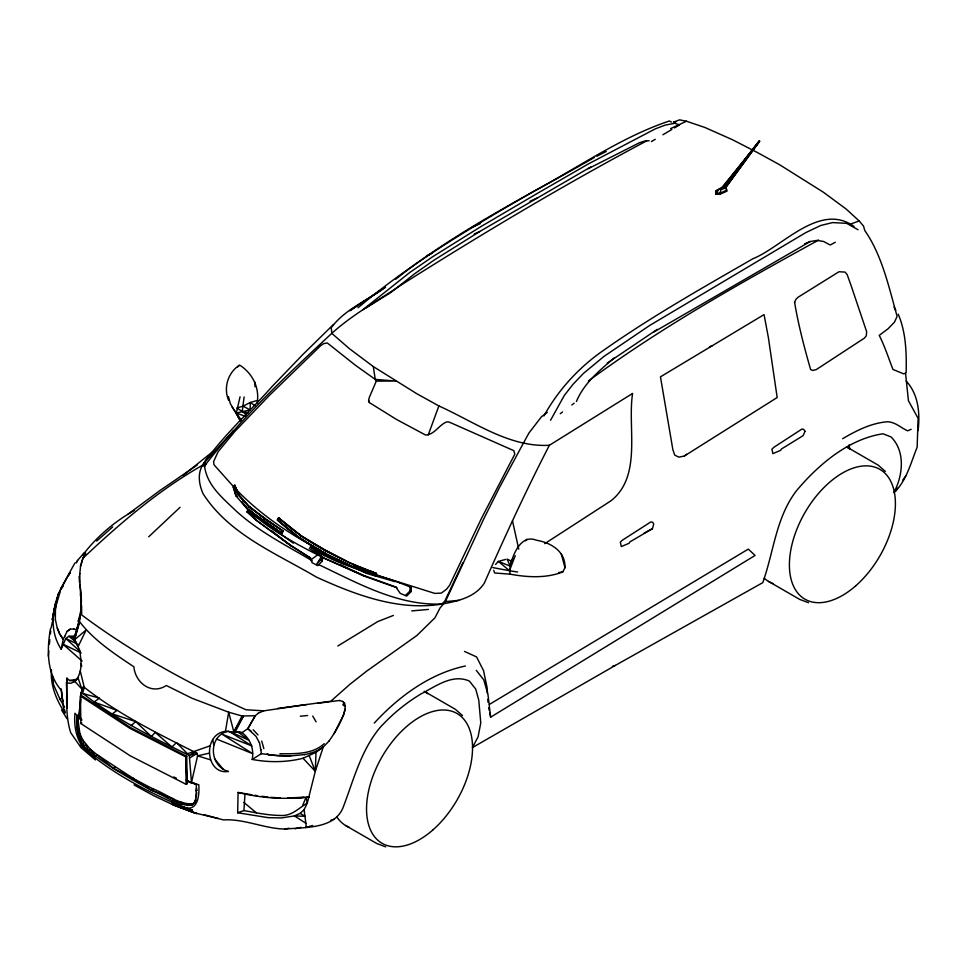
<?xml version="1.0" encoding="UTF-8"?>
<svg xmlns="http://www.w3.org/2000/svg" width="967" height="967" viewBox="0 0 967 967"><rect width="100%" height="100%" fill="white"/><g stroke="black" fill="none" stroke-linecap="round" stroke-linejoin="round"><path stroke-width="1.45" d="M51.481 669.793C50.211 685.422 56.497 700.168 64.862 713.005L64.741 710.032M918.118 430.593C920.076 413.042 918.565 394.645 906.176 380.974M62.081 586.631C51.916 605.523 48.773 630.484 61.163 649.147L65.804 638.498L68.838 636.298L74.568 635.972C80.624 619.363 83.367 601.885 79.729 584.419M79.898 573.661C79.318 592.529 84.286 611.555 76.441 629.747M78.496 677.347L76.973 679.281L73.129 680.841L69.527 680.502L66.941 678.181C66.941 696.313 65.103 715.242 70.748 732.768L81.107 747.721L95.479 759.953M240.215 421.322L236.299 413.03L250.102 409.935L250.38 402.429L257.5 400.423C258.926 386.304 252.012 373.419 240.457 365.586L239.272 365.308C227.946 372.585 223.256 387.936 228.623 400.29M230.049 731.668L248.966 740.287L237.423 731.548L242.004 732.635C250.393 738.824 254.236 749.256 252.206 759.446C269.031 762.6 286.401 762.455 303.046 758.261L315.302 771.328L316.004 752.326L323.22 747.068L315.302 771.328L307.288 803.13L304.121 809.705L300.096 813.332L294.415 815.918L281.542 817.913L268.379 817.683L237.652 812.764L238.1 792.469L251.916 794.814M64.862 713.005L63.145 705.837L61.453 690.474C46.476 673.685 46.827 649.691 50.453 628.84M257.379 403.154L257.5 400.423M186.631 780.901L191.937 783.306L192.856 782.581L196.543 784.769C195.37 791.369 198.138 800.809 191.599 805.136C176.84 806.297 164.378 794.971 151.178 790.148C129.36 778.435 107.748 765.973 88.348 750.501C77.904 741.991 75.909 728.308 76.864 715.665L78.109 715.133M55.3 610.781L58.298 594.113L51.082 628.054M86.994 751.238L80.176 745.364C109.223 771.884 144.893 790.353 180.66 806.067C197.401 814.262 199.649 796.748 198.791 784.757L191.49 782.472L197.582 755.856L197.135 753.329C158.443 733.893 118.627 714.516 84.25 687.283L82.799 687.332L80.732 694.681L78.907 717.478L81.301 719.243M48.35 656.17L48.785 650.888M79.778 573.733L80.563 566.251L82.993 558.177L85.555 553.74M49.402 644.022L49.849 639.658M50.429 633.844L50.731 630.931M80.781 699.516L78.907 717.478L74.955 713.259C73.661 727.547 76.731 742.668 87.937 752.531M81.24 695.031L82.799 687.332L80.732 694.681M246.392 414.843L242.258 411.434L244.107 396.941M66.941 678.181L66.759 682.907L70.748 683.282L74.967 681.566C81.482 674.301 81.808 663.797 80.225 654.659C81.047 647.515 72.912 642.789 74.568 635.972M228.708 731.064C207.748 735.271 208.884 766.408 228.478 771.448C205.294 775.22 202.345 733.965 225.42 731.378L242.004 732.635L247.903 728.598L255.312 715.725L242.052 716.003L228.671 712.196L192.119 698.307L166.3 685.494C151.481 695.346 135.235 682.666 133.881 666.771C114.299 653.789 93.702 640.178 79.379 621.418L80.08 614.553M237.652 812.764L243.926 810.588L245.002 793.677M309.609 557.173L312.136 562.734L317.756 565.622L322.216 561.138L322.748 557.367C296.555 544.481 270.156 529.94 248.023 510.117L246.863 511.881L256.013 520.053L290.946 545.859L310.794 558.225L289.979 544.784L256.013 520.053L248.023 510.117L249.583 510.056L258.902 518.167L293.303 543.188M55.602 606.418L58.165 594.185L66.324 579.112M511.809 561.368L507.083 559.083L510.177 566.118L509.839 574.12C527.353 577.335 545.799 578.484 562.746 571.968L564.982 567.738C565.574 551.178 550.791 542.62 536.359 540.215C521.056 533.869 512.885 554.49 510.177 566.118L498.38 561.356L495.6 564.474M225.42 731.378L228.671 712.196L233.857 731.922L243.418 716.124L235.174 732.031M77.868 716.523L76.889 722.095L78.254 721.491L78.146 716.402M196.712 788.202L196.216 790.994L197.256 790.196M55.844 602.115L52.363 619.521L53.342 614.093M52.363 619.521L54.345 608.606M195.854 797.823L196.785 792.735M57.367 601.075L60.305 591.308M715.737 192.022L715.967 190.874L722.144 187.272L759.663 141.17L725.286 188.106L720.911 189.617L719.774 194.355L715.798 194.004L715.737 192.022L715.798 194.004M381.01 290.064L349.788 310.721L385.519 287.151C367.545 300.471 344.832 309.198 331.258 327.704L331.802 333.337L349.353 348.64L373.286 366.566L375.256 379.378L376.296 381.119L369.321 397.401L368.608 400.507L369.394 402.586L396.434 419.412L425.589 435.029C434.401 434.92 439.006 424.706 446.851 421.854L449.232 422.095L513.84 450.658L514.831 454.127L481.493 518.324L449.546 585.386L446.343 589.399L441.315 593.109L434.812 593.4L379.995 576.139L353.547 565.997M61.163 649.147L63.266 639.211L59.797 634.074L57.379 628.079M345.207 709.27C342.185 720.717 335.875 731.282 329.094 740.94M78.194 646.379L86.196 629.928L74.435 639.876L79.379 621.418L74.181 639.078M80.309 671.122L84.25 687.283L82.618 693.206C115.013 718.832 152.544 737.398 189.266 755.42L191.49 782.472L186.172 780.079M240.058 396.784L236.299 413.03L245.34 416.354M78.013 621.551L80.019 614.686M74.435 639.876L79.596 622.204M80.442 566.324L82.872 558.249L85.434 553.813L85.447 552.786L84.383 553.027M428.236 434.932L438.873 405.935L416.753 393.69L373.286 366.566M302.828 805.088L306.128 797.134L307.288 803.13C298.525 808.122 291.587 816.535 280.043 815.447C267.847 815.302 255.892 812.703 243.926 810.588M652.435 528.695L653.728 524.041L652.665 522.253L650.876 521.902L622.24 540.287L620.318 542.197L621.322 546.573L629.094 543.261L629.928 541.883L652.435 528.695L644.167 533.095M515.254 555.674L509.464 570.735L492.807 567.581M547.262 412.329L541.435 416.801L528.961 432.998L523.074 443.768L499.262 487.924L483.693 519.049L445.219 601.933L440.094 607.892L434.932 617.828L416.825 635.561L366.602 671.183L349.969 684.273L330.774 701.244L277.577 708.473M544.711 543.684L611.047 500.749C642.39 475.909 627.22 427.607 632.599 393.436L549.377 445.291C526.072 490.45 504.834 536.637 484.322 583.125C475.172 597.243 458.213 601.027 442.729 603.94C398.96 611.398 355.602 594.947 316.39 577.081C276.163 553.342 229.191 534.546 203.01 493.617C199.129 484.672 197.316 474.072 202.526 465.26C222.277 436.286 248.954 412.619 272.15 386.449L303.167 354.2L333.506 324.453M64.632 636.504L67.049 631.427L70.277 629.118M462.855 562.806L444.554 601.692L442.729 603.94C398.525 606.309 357.5 582.968 318.651 564.607M84.25 687.283L81.373 693.134L99.456 698.126L94.017 702.042L117.043 710.382L112.281 713.9L135.743 721.648L151.348 736.467L155.264 732.442L171.908 747.008L176.49 742.608L187.465 753.74L209.851 745.908M194.657 801.945L195.938 799.383M897.316 488.117L895.164 491.635C906.973 479.39 910.962 462.419 917.151 447.201L918.106 418.336L908.448 400.749L905.535 373.202L906.139 372.355C906.575 352.58 906.006 332.491 898.246 314.19M233.857 731.922L242.052 716.003M744.699 159.918L759.24 140.916L720.911 189.617L719.412 188.746M64.753 636.431L63.145 639.284L59.676 634.147L57.258 628.151L55.482 620.04M334.014 733.808L343.974 714.021L345.412 706.128L343.2 705.366M60.643 588.794L74.834 563.096M312.281 560.824C285.821 545.098 257.935 531.209 235.162 510.092C222.41 497.812 207.107 485.313 204.629 466.577L206.044 463.991C243.14 416.064 287.55 374.519 331.802 333.337C353.003 314.166 378.339 300.411 401.921 284.503C481.868 233.917 563.181 185.301 646.705 140.844M550.561 420.27L564.353 395.358L573.153 384.165L583.391 373.467L603.928 356.448L649.788 325.395L805.741 232.636L820.79 225.468L832.551 222.591L846.681 223.341L858.043 229.747M62.009 588.009L63.326 585.688M576.429 401.486C584.153 382.92 599.6 370.434 614.408 357.754M66.203 579.185L70.059 572.766M68.645 575.268L70.18 572.694M76.163 562.77L77.686 560.28M76.296 562.697L77.819 560.207M369.817 570.82L376.501 573.528L375.486 573.189C340.589 560.123 306.285 543.212 278.593 517.877L300.423 535.271L323.365 549.075L345.775 560.787M295.842 534.666L277.444 520.041C304.968 545.69 339.719 561.658 374.338 575.353L375.341 575.703L375.486 573.189L374.338 575.353L356.593 567.895M322.748 557.367L316.427 564.535L321.564 556.315L321.032 560.086L322.216 561.138M208.691 455.808L202.526 465.26C158.757 490.015 119.533 523.739 82.993 558.177M83.839 555.312L82.957 555.372L84.504 552.955L82.678 554.502M543.95 415.907C557.645 391.115 576.755 369.829 599.588 353.124C648.555 318.24 700.966 288.698 752.979 258.697C782.122 247.105 819.798 201.74 854.018 226.423M525.722 540.807L526.858 539.199M725.286 188.106L759.663 141.17L744.953 160.063M902.61 480.309L905.753 476.018M723.642 188.13L759.143 141.424L723.642 188.13L722.144 187.272M893.798 492.638C902.876 475.982 905.728 451.577 891.078 436.963L883.004 433.784C848.458 438.909 818.118 464.897 796.312 490.946C775.848 517.78 773.769 552 762.758 582.642L615.29 665.441L472.464 747.551L478.085 736.806L480.78 722.929L478.774 700.181L475.728 689.06L469.346 681.058C452.423 673.528 435.597 686.449 421.044 693.907C405.741 703.094 391.889 714.492 379.898 727.716C361.126 750.295 353.837 779.197 343.623 806.103C335.646 829.384 305.064 827.075 284.842 829.082C263.955 828.562 244.204 818.614 223.377 819.919L203.844 814.625M78.424 559.373L82.811 554.429L82.957 555.372M513.151 558.89L511.386 561.029L510.177 566.118M82.86 554.865C96.809 536.673 114.529 521.539 134.534 510.371M717.973 190.85L716.063 193.013L719.774 194.355L726.966 191.152L726.132 188.166L726.664 190.148L720.004 193.207L716.063 193.013L715.967 190.874L721.297 188.432M233.579 430.424L204.242 462.806L206.044 463.991L202.526 465.26L204.629 466.577M196.241 800.821L191.599 805.136L194.923 802.815M324.199 743.671C312.438 754.562 294.85 753.716 279.874 753.764M323.099 747.14L329.215 740.867M374.265 723.098C398.622 696.627 429.711 673.6 465.405 665.985M237.689 366.928L239.272 365.308M405.572 595.394L410.177 590.777L411.12 587.44L410.081 586.727L410.177 590.777L411.217 591.49L406.623 596.107L400.157 593.291L395.914 587.066L363.918 575.51L323.51 557.923L309.404 548.579L310.528 546.79L312.039 546.524L326.024 555.215L367.17 573.6L395.019 581.626M180.043 507.324L148.713 536.794M395.721 279.233C456.497 230.895 527.1 196.144 594.197 157.573M64.608 707.058L60.087 699.516L62.202 697.558L61.102 688.842M112.716 526.918L96.7 541.037M258.201 713.259L255.179 715.798L247.77 728.671L256.001 736.346L259.325 742.583M131.113 725.588L135.743 721.648M151.178 790.148L152.798 788.782C165.998 793.593 178.448 804.919 193.219 803.77L187.247 805.523L188.855 804.157L181.107 804.048L182.727 802.683L172.211 800.434L173.83 799.056L151.178 790.148L97.292 754.864L90.294 749.316L82.811 740.033L79.874 733.639L78.254 721.491L77.227 729.336L78.919 728.538L77.964 734.569L79.874 733.639L79.306 738.063L81.18 737.156L80.865 741.218L82.811 740.033L84.226 746.053L86.172 744.868L88.348 750.501L90.294 749.316L95.346 756.049L97.292 754.864L113.32 768.294L152.798 788.782M442.124 603.698L444.554 601.692L459.023 600.338M183.464 475.099L215.29 449.655M358.08 307.724C411.833 262.214 472.803 226.58 533.554 191.393C578.351 167.46 620.995 137.181 669.382 120.972L671.461 122.072M362.83 309.754L409.839 272.44L432.648 256.738L480.514 226.846L537.894 193.074L588.613 163.798L655.082 128.974L665.139 125.106L674.809 123.28L679.547 124.936L674.434 127.958M342.91 704.351L344.506 703.069L342.632 701.522M684.177 456.122L777.178 397.522L768.366 337.495L764.051 314.601L660.461 376.84L672.875 449.728L674.736 455.106L678.713 457.113L684.177 456.122L686.546 454.272M607.264 363.072L657.282 329.36M128.079 514.13L160.026 490.462L197.087 465.151M560.244 413.719L562.552 411.966M571.799 404.98L574.108 403.227M311.12 559.724L318.421 554.26M588.419 380.986C660.896 327.608 739.779 283.343 818.602 240.082M66.928 631.499L70.144 629.191L73.83 628.937M131.669 779.462L133.458 778.181M365.502 308.292L390.946 292.421L414.492 273.854L433.917 260.232L479.668 231.56L590.668 167.013M337.834 645.992L377.843 621.527L393.424 615.435M252.206 759.446L261.428 753.619M190.003 757.765L197.135 753.329L189.266 755.42L195.539 751.54M489.822 713.175L490.644 717.176L755.082 555.433L748.301 549.111L489.447 704.387M113.32 768.294L115.266 767.109M316.402 751.166L323.22 747.068M651.407 141.569L655.239 139.296M662.915 134.764L671.872 129.469M653.752 332.068L810.177 241.532L817.091 240.396L823.642 241.496L830.206 245.026L835.27 242.246M80.466 696.047L81.458 695.466L130.859 727.74L186.752 756.267L187.115 783.741L186.123 784.322L130.231 755.807L80.829 723.534L80.466 696.047L129.868 728.32L185.761 756.847L186.752 756.267M80.829 723.534L81.82 722.953M842.632 438.704C856.46 430.605 871.231 423.026 887.464 421.757C895.587 422.059 900.785 427.861 907.711 430.811L911.168 429.288M303.046 758.261L316.004 752.326M248.035 412.861L242.258 411.434L236.867 408.001L243.092 406.14L250.38 402.429L254.913 405.657M596.881 156.219L606.273 151.456M588.25 168.693L639.223 142.838L644.892 140.977L649.123 140.747M670.602 128.599L686.461 121.226L704.834 127.451L732.478 139.731L757.234 152.448L779.559 164.704L823.388 192.228L846.149 209.029L859.155 220.935L863.519 226.048L864.824 230.593C882.061 255.24 888.951 287.477 897.122 316.354L894.463 322.168L887.972 328.84L879.233 335.38C884.805 346.355 888.576 358.225 892.976 369.454L903.686 373.866L905.535 373.202M426.447 255.917L431.911 253.414M474.205 234.05L479.668 231.56M472.198 227.245L480.466 223.534M530.037 201.233L536.927 198.138M258.068 713.332L263.713 710.818L245.944 709.766C188.263 683.379 132.443 652.894 81.651 614.915L81.639 605.693M80.624 717.78L79.379 718.324L76.864 715.665L79.367 717.079M804.629 243.853L810.177 241.532M709.5 346.839L712.256 345.727M850.682 224.018L859.155 220.935M310.189 753.402L316.523 751.093M612.425 666.311L615.29 665.441M312.619 825.48L305.548 827.522L306.285 826.652L304.121 809.705M330.992 820.173L333.808 819.351M499.83 560.969L505.632 559.458M295.092 828.792L300.834 827.389M208.981 753.22L197.582 755.856L210.54 759.832M304.472 754.647L310.31 753.329M284.842 829.082L289.157 828.223M263.58 710.89L306.599 704.544M69.527 680.502L76.973 679.281M317.672 703.287L339.683 700.446M675.885 121.842L673.407 122.168L679.596 119.86L686.461 121.226M307.615 715.507L300.314 716.209M558.66 572.5L562.746 571.968M549.377 445.291C509.234 447.516 474.048 421.721 438.873 405.935M304.605 754.574L290.596 755.928L269.213 755.118M238.1 792.469C259.785 797.787 282.437 799.697 304.665 797.267M411.749 610.914L428.417 609.415M294.391 798.222L309.355 797.183L307.204 797.146M303.3 797.304L287.562 797.92M246.863 511.881L248.41 511.821L250.441 513.586M376.296 381.119L395.757 381.046L375.256 379.378L355.493 365.321L327.293 342.959L323.522 343.672L320.645 345.69L269.104 395.708L234.606 431.741L218.083 451.758L213.598 461.646L213.973 464.74L234.159 487.38M290.729 755.856L278.701 755.856L261.308 753.692L260.933 749.691M270.675 797.364L280.406 797.932M509.839 574.12L494.645 572.996L493.726 570.288M261.852 796.264L267.738 797.001M517.611 572.029L509.464 570.735L498.38 561.356M254.672 795.261L257.44 795.72M346.283 563.809L321.757 552.254L321.31 551.105L298.102 537.241L277.553 519.859M348.41 562.165L347.25 561.96L376.501 573.528M218.264 818.541L193.533 812.631L172.404 804.363L196.772 813.61L175.027 805.741L153.548 795.611L134.038 784.926M73.71 629.009L76.574 629.674M395.563 587.271L364.873 576.368L323.51 557.923L310.528 546.79C340.299 568.487 378.266 573.08 411.12 587.44L411.217 591.49M196.543 784.769L186.873 780.707M74.314 638.063L68.838 636.298L76.441 642.257M339.55 700.519L342.765 701.45M180.66 806.067L192.542 810.237L171.788 802.465M237.241 496.325L235.948 495.853L233.277 487.308L234.655 485.265L238.619 494.294L249.667 507.602L283.343 531.221L281.965 533.252L281.034 532.793L256.388 515.822M808.533 602.731L799.673 599.395L768.499 581.397M385.676 846.874L376.816 843.526L345.642 825.528M216.451 739.018L252.58 753.631L221.987 734.171L251.988 745.992L229.928 731.85M366.215 572.73L319.158 552.072M464.474 651.407L476.562 656.919L483.5 670.542L487.102 687.622L487.453 693.46M345.715 563.265L321.757 552.254L299.262 537.447M340.94 565.018L364.873 576.368M78.061 644.36L65.804 638.498L80.297 651.637M81.228 653.027L62.964 644.155L82.159 661.138M347.117 561.501L322.458 548.93L323.365 549.075L299.262 535.065L300.423 535.271L278.593 517.877M173.806 776.948L176.477 778.314M243.092 406.14L250.102 409.935M320.186 550.163C289.52 534.098 260.304 514.613 236.274 489.52M322.785 551.589L325.383 553.027M424.211 691.308L455.372 709.307L462.516 715.592M300.096 813.332L305.028 816.293L294.415 815.918L306.007 823.352M254.236 515.351L258.902 518.167M81.784 719.883L79.379 718.324L81.772 720.089M267.218 753.631L269.346 755.046M399.54 582.521L400.592 583.234M395.914 587.066L396.953 587.767M252.798 513.247L248.023 509.802L241.738 501.946M312.039 546.524L324.537 555.687M271.364 530.569L290.946 545.859M247.903 728.598L251.396 731.451M243.902 802.453L256.376 812.848M89.266 753.196L94.935 758.092M885.373 471.449L878.241 465.175L847.068 447.177A77.759 44.893 -60 0 1 849.292 448.676M249.583 510.056L257.174 517.889M253.197 729.795L257.996 734.908M74.967 681.566L81.869 689.048L77.928 677.565M241.895 501.873L247.479 508.545L262.637 520.053L281.034 532.793L282.424 530.762L283.343 531.221L263.798 518.312L249.123 506.345L237.326 493.823L234.655 485.265L238.619 494.294L237.326 493.823L249.667 507.602L249.123 506.345L265.103 518.783L263.798 518.312L282.424 530.762L281.965 533.252L248.023 509.802L235.948 495.853L233.651 487.283L235.029 485.253L233.277 487.308L235.706 492.445M214.481 758.672L223.099 769.164M476.272 670.324L483.778 679.861L487.984 694.56L490.644 717.176M232.213 407.252L241.472 420.319M312.728 716.076L316.1 721.853M238.547 417.49L230.327 403.662L228.417 396.579M61.513 709.935L67.013 718.723M894.004 307.059L895.793 310.238M60.087 699.516L53.511 684.66L52.75 676.682M309.271 755.783L315.302 771.328M368.62 400.459L369.394 402.586M344.506 703.069L345.279 706.2M261.731 741.073L263.846 748.639M561.271 553.753L564.982 567.738M62.202 697.558L63.23 701.631M512.462 520.717L518.735 549.135M81.155 663.713L81.711 666.348M488.71 707.832L489.266 710.503M259.446 742.511L260.812 749.763M212.68 739.646L213.743 744.868M849.038 444.905L849.848 449.268M67.279 708.062L66.409 682.521M80.454 594.064L80.732 596.965M487.803 699.31L487.984 702.235M79.113 576.368L79.487 582.339M187.115 783.741L185.761 756.847L186.123 784.322M55.421 610.709L55.349 620.113M254.998 382.243L254.998 386.764M425.335 692.034A77.759 44.893 -60 0 1 427.499 693.653M349.244 827.341A77.759 44.893 -60 0 1 336.83 816.958M773.382 583.681A77.759 44.893 -60 0 1 764.184 578.157M794.632 302.429C798.307 324.839 804.375 347.697 810.6 369.503L812.703 370.434L816.136 369.672L864.329 338.184L866.299 335.863L866.662 331.729L850.887 284.951L847.152 274.604L845.122 272.09L838.993 271.739L798.041 297.256L795.841 299.468L794.632 302.429M805.015 431.342L803.118 435.658L781.445 449.002L780.587 450.38L772.887 453.62L771.92 449.22L773.842 447.322L801.969 429.034L803.746 429.408L805.015 431.342M278.701 517.683L277.444 520.041L278.701 517.683M432.733 830.073A74.967 43.285 -60 0 0 457.403 713.719A74.967 43.285 -60 0 0 368.487 791.429A74.967 43.285 -60 0 0 432.733 830.073M855.59 585.942A74.967 43.285 -60 0 0 880.26 469.575A74.967 43.285 -60 0 0 791.344 547.298A74.967 43.285 -60 0 0 855.59 585.942"/></g></svg>
